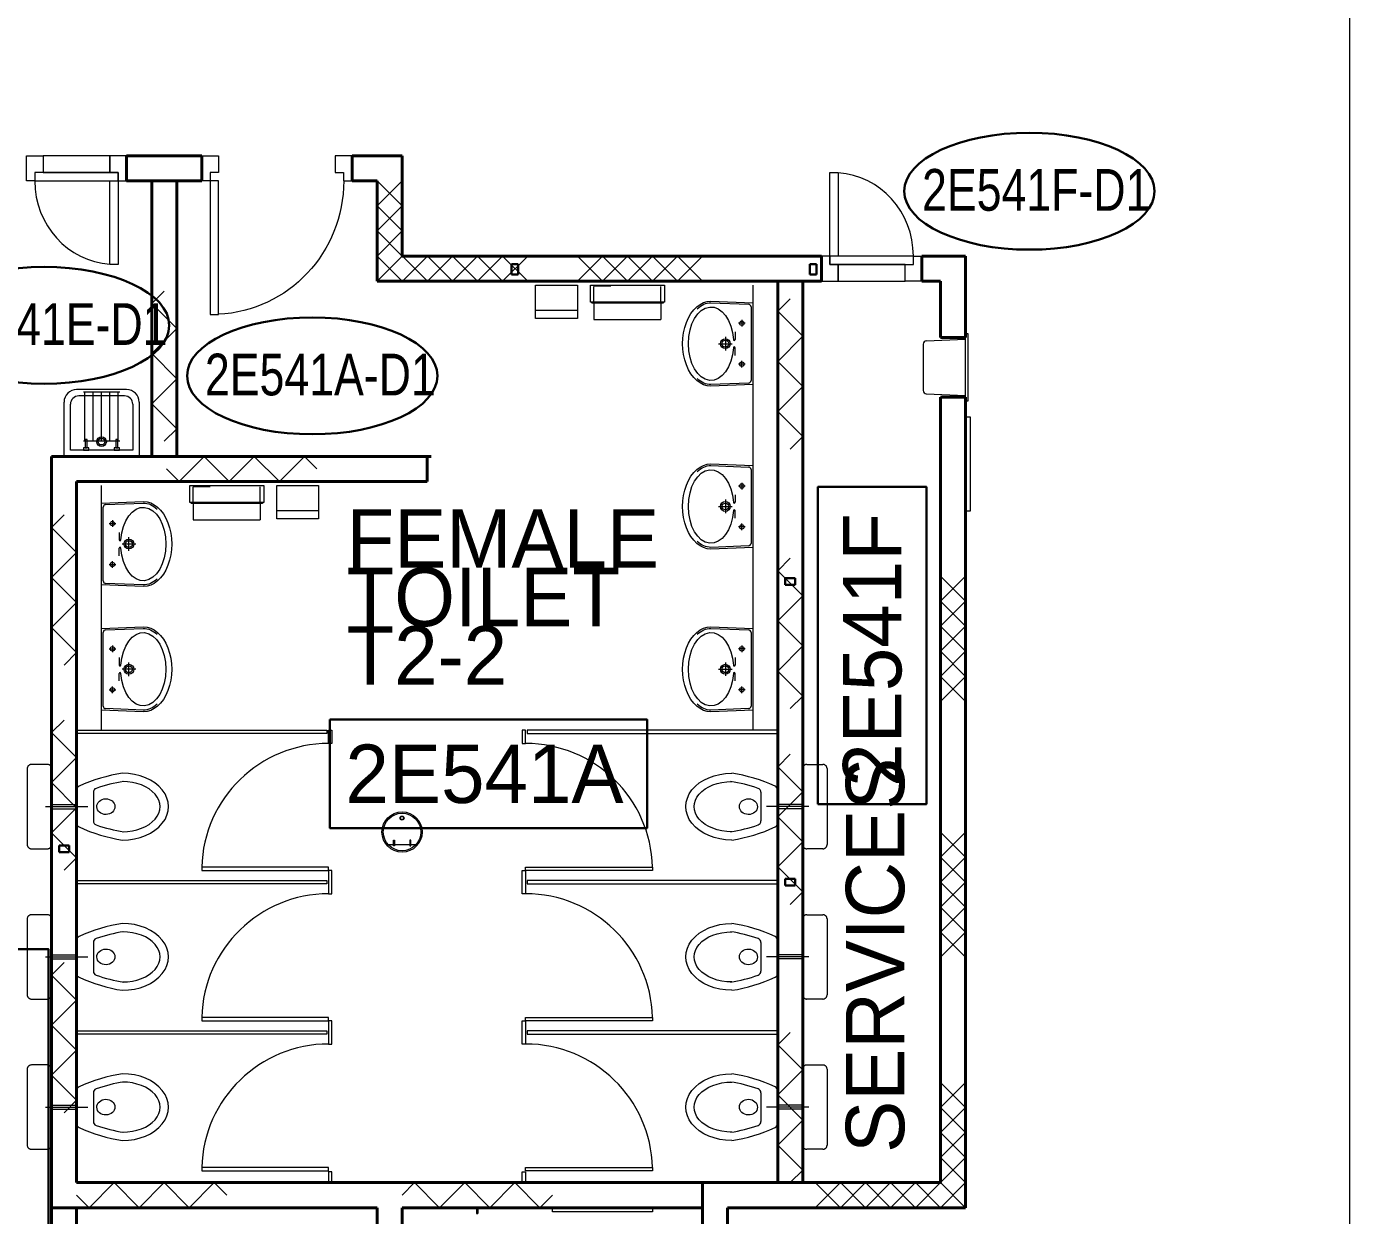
# Model space of a CAD drawing. Header units: metres. Extents: x 1807 to 3745, y 842 to 1968.
# Drawn here: x 3372.45 to 3380.38, y 1348 to 1355.12 of the extents above; entities that cross this region are included whole.
import ezdxf
from ezdxf.enums import TextEntityAlignment as Align

# ---------------------------------------------------------------- set-up
doc = ezdxf.new("R2010")
doc.units = ezdxf.units.M
doc.header["$MEASUREMENT"] = 0
for name, pattern in [('DGN1', [7.299439, 0, -7.299439]), ('DGN2', [9.732586, 4.866293, -4.866293]), ('DGN4', [19.465171, 9.732586, -4.866293, 0, -4.866293])]:
    doc.linetypes.add(name, pattern=pattern)
doc.layers.get('0').update_dxf_attribs({"lineweight": 0})
for name, color, linetype, lineweight in [('Level 1', 7, 'Continuous', 0), ('Level 31', 7, 'Continuous', 0), ('Level 33', 7, 'Continuous', 0), ('Primary Door', 7, 'Continuous', 0), ('TRIRIGA DOOR BOX', 7, 'Continuous', 0)]:
    doc.layers.add(name, color=color, linetype=linetype, lineweight=lineweight)
doc.styles.add('Style-CHAR_FAST_FONT', font='CHAR_FAST_FONT.shx', dxfattribs={"height": 0.2})

# ---------------------------------------------------------------- blocks, each defined once
blk = doc.blocks.new('AnonymusCell_170')
at = {"layer": 'Primary Door', "color": 7, "linetype": 'Continuous', "lineweight": 30}
blk.add_ellipse((0, 0), major_axis=(0.75, 0), ratio=0.466667, dxfattribs=at)
at = {"layer": 'Primary Door', "color": 7, "linetype": 'Continuous', "lineweight": 30, "style": 'Style-CHAR_FAST_FONT', "width": 0.799986}
blk.add_text('2E541A-D1', height=0.25, dxfattribs=at).set_placement((-0.6428, 0.133), align=Align.TOP_LEFT)
blk = doc.blocks.new('AnonymusCell_172')
at = {"layer": 'Primary Door', "color": 7, "linetype": 'Continuous', "lineweight": 30}
blk.add_ellipse((0, 0), major_axis=(0.75, 0), ratio=0.466667, dxfattribs=at)
at = {"layer": 'Primary Door', "color": 7, "linetype": 'Continuous', "lineweight": 30, "style": 'Style-CHAR_FAST_FONT', "width": 0.799986}
blk.add_text('2E541F-D1', height=0.25, dxfattribs=at).set_placement((-0.6428, 0.133), align=Align.TOP_LEFT)
blk = doc.blocks.new('AnonymusCell_174')
at = {"layer": 'Primary Door', "color": 7, "linetype": 'Continuous', "lineweight": 30}
blk.add_ellipse((0, 0), major_axis=(0.75, 0), ratio=0.466667, dxfattribs=at)
at = {"layer": 'Primary Door', "color": 7, "linetype": 'Continuous', "lineweight": 30, "style": 'Style-CHAR_FAST_FONT', "width": 0.799986}
blk.add_text('2E541E-D1', height=0.25, dxfattribs=at).set_placement((-0.6428, 0.133), align=Align.TOP_LEFT)

msp = doc.modelspace()

# ---------------------------------------------------------------- linework, layer by layer
at = {"layer": 'Level 1', "color": 7, "linetype": 'Continuous', "lineweight": 0}
for p, q in [((3380.375, 1356.75), (3380.375, 1343.25)), ((3372.45, 1354.1999), (3372.45, 1354.3499)), ((3372.45, 1354.3499), (3372.55, 1354.3499)), ((3372.45, 1354.1999), (3372.45, 1354.3499)), ((3372.45, 1354.3499), (3372.55, 1354.3499)), ((3372.55, 1354.3499), (3372.5501, 1354.2499)), ((3372.55, 1354.3499), (3372.5501, 1354.2499)), ((3372.95, 1354.3499), (3372.5501, 1354.3499)), ((3372.5501, 1354.3499), (3372.5501, 1354.2499)), ((3373.05, 1354.3499), (3372.95, 1354.3499)), ((3372.95, 1354.3499), (3372.95, 1354.2499)), ((3373.05, 1354.3499), (3372.95, 1354.3499)), ((3372.95, 1354.3499), (3372.95, 1354.2499)), ((3372.95, 1354.2499), (3372.95, 1354.3499)), ((3373.05, 1354.1999), (3373.05, 1354.3499)), ((3373.05, 1354.1999), (3373.05, 1354.3499)), ((3373.5, 1354.1999), (3373.5, 1354.3499)), ((3373.5, 1354.3499), (3373.6, 1354.3499)), ((3373.6, 1354.3499), (3373.6, 1354.2499)), ((3374.4, 1354.3499), (3374.3, 1354.3499)), ((3374.3, 1354.3499), (3374.3, 1354.2499)), ((3374.4, 1354.1999), (3374.4, 1354.3499)), ((3372.5501, 1354.2499), (3372.5, 1354.2499)), ((3372.5, 1354.2499), (3372.5, 1354.1999)), ((3372.5501, 1354.2499), (3372.5, 1354.2499)), ((3372.5, 1354.2499), (3372.5, 1354.1999)), ((3373, 1354.2499), (3372.5, 1354.2499)), ((3372.5, 1354.2499), (3372.5, 1354.1999)), ((3372.5501, 1354.2499), (3372.95, 1354.2499)), ((3372.95, 1354.2499), (3373, 1354.2499)), ((3372.95, 1354.2499), (3373, 1354.2499)), ((3373, 1354.2499), (3373, 1354.1999)), ((3373, 1354.2499), (3373, 1354.1999)), ((3373, 1354.1999), (3373, 1354.2499)), ((3373.6, 1354.2499), (3373.55, 1354.2499)), ((3373.55, 1354.2499), (3373.55, 1354.1999)), ((3374.3, 1354.2499), (3374.35, 1354.2499)), ((3374.35, 1354.2499), (3374.35, 1354.1999)), ((3377.2625, 1353.7499), (3377.2625, 1354.2499)), ((3377.2625, 1354.2499), (3377.3125, 1354.2499)), ((3377.3125, 1354.2499), (3377.3125, 1353.7499)), ((3372.5, 1354.1999), (3372.45, 1354.1999)), ((3372.5, 1354.1999), (3372.45, 1354.1999)), ((3372.5, 1354.1999), (3373, 1354.1999)), ((3372.95, 1353.6999), (3372.95, 1354.1999)), ((3372.95, 1354.1999), (3373, 1354.1999)), ((3373, 1354.1999), (3373.05, 1354.1999)), ((3373, 1354.1999), (3373, 1353.6999)), ((3373, 1354.1999), (3373.05, 1354.1999)), ((3373.55, 1354.1999), (3373.5, 1354.1999)), ((3373.55, 1354.1999), (3373.55, 1353.3999)), ((3373.6, 1354.1999), (3373.55, 1354.1999)), ((3373.6, 1353.3999), (3373.6, 1354.1999)), ((3374.35, 1354.1999), (3374.4, 1354.1999)), ((3374.55, 1354.0499), (3374.7, 1354.1999)), ((3374.55, 1354.1999), (3374.7, 1354.0499)), ((3374.7, 1353.8999), (3374.55, 1354.0499)), ((3374.7, 1354.0499), (3374.55, 1353.8999)), ((3374.55, 1353.7499), (3374.7, 1353.8999)), ((3374.55, 1353.8999), (3374.7, 1353.7499)), ((3374.7, 1353.5999), (3374.55, 1353.7499)), ((3374.7, 1353.7499), (3374.55, 1353.5999)), ((3374.8524, 1353.5999), (3374.7024, 1353.7499)), ((3374.7024, 1353.5999), (3374.8524, 1353.7499)), ((3375.0024, 1353.7499), (3374.8524, 1353.5999)), ((3374.8524, 1353.7499), (3375.0024, 1353.5999)), ((3375.1524, 1353.5999), (3375.0024, 1353.7499)), ((3375.0024, 1353.5999), (3375.1524, 1353.7499)), ((3375.3024, 1353.7499), (3375.1524, 1353.5999)), ((3375.1524, 1353.7499), (3375.3024, 1353.5999)), ((3375.4524, 1353.5999), (3375.3024, 1353.7499)), ((3375.3024, 1353.5999), (3375.4524, 1353.7499)), ((3375.9, 1353.5999), (3375.75, 1353.7499)), ((3375.75, 1353.5999), (3375.9, 1353.7499)), ((3376.05, 1353.7499), (3375.9, 1353.5999)), ((3375.9, 1353.7499), (3376.05, 1353.5999)), ((3376.2, 1353.5999), (3376.05, 1353.7499)), ((3376.05, 1353.5999), (3376.2, 1353.7499)), ((3376.35, 1353.7499), (3376.2, 1353.5999)), ((3376.2, 1353.7499), (3376.35, 1353.5999)), ((3376.5, 1353.5999), (3376.35, 1353.7499)), ((3376.35, 1353.5999), (3376.5, 1353.7499)), ((3377.2125, 1353.7499), (3377.2125, 1353.5999)), ((3377.2625, 1353.7499), (3377.2125, 1353.7499)), ((3377.2125, 1353.7499), (3377.2125, 1353.5999)), ((3377.2625, 1353.7499), (3377.2125, 1353.7499)), ((3377.2625, 1353.6999), (3377.2625, 1353.7499)), ((3377.3125, 1353.7499), (3377.2625, 1353.7499)), ((3377.2625, 1353.6999), (3377.2625, 1353.7499)), ((3377.7625, 1353.7499), (3377.2625, 1353.7499)), ((3377.2625, 1353.7499), (3377.2625, 1353.6999)), ((3377.7625, 1353.6999), (3377.7625, 1353.7499)), ((3377.7625, 1353.7499), (3377.8125, 1353.7499)), ((3377.7625, 1353.6999), (3377.7625, 1353.7499)), ((3377.7625, 1353.7499), (3377.8125, 1353.7499)), ((3377.7625, 1353.6999), (3377.7625, 1353.7499)), ((3377.8125, 1353.7499), (3377.8125, 1353.5999)), ((3377.8125, 1353.7499), (3377.8125, 1353.5999)), ((3373, 1353.6999), (3372.95, 1353.6999)), ((3377.3125, 1353.6999), (3377.2625, 1353.6999)), ((3377.3125, 1353.6999), (3377.2625, 1353.6999)), ((3377.2625, 1353.6999), (3377.7625, 1353.6999)), ((3377.3125, 1353.5999), (3377.3125, 1353.6999)), ((3377.3125, 1353.5999), (3377.3125, 1353.6999)), ((3377.7125, 1353.6999), (3377.3125, 1353.6999)), ((3377.3125, 1353.6999), (3377.3125, 1353.5999)), ((3377.7125, 1353.5999), (3377.7125, 1353.6999)), ((3377.7125, 1353.6999), (3377.7625, 1353.6999)), ((3377.7125, 1353.5999), (3377.7125, 1353.6999)), ((3377.7125, 1353.6999), (3377.7625, 1353.6999)), ((3377.7125, 1353.5999), (3377.7125, 1353.6999)), ((3377.2125, 1353.5999), (3377.3125, 1353.5999)), ((3377.2125, 1353.5999), (3377.3125, 1353.5999)), ((3377.3125, 1353.5999), (3377.7125, 1353.5999)), ((3377.8125, 1353.5999), (3377.7125, 1353.5999)), ((3377.8125, 1353.5999), (3377.7125, 1353.5999)), ((3373.2, 1353.4652), (3373.275, 1353.5402)), ((3375.5, 1353.3749), (3375.5, 1353.5749)), ((3375.5, 1353.5749), (3375.75, 1353.5749)), ((3375.75, 1353.5749), (3375.75, 1353.3749)), ((3375.8285, 1353.4729), (3375.8285, 1353.5749)), ((3375.8285, 1353.5749), (3376.2715, 1353.5749)), ((3376.2715, 1353.5749), (3376.2715, 1353.4729)), ((3376.8, 1353.5749), (3376.8, 1350.9099)), ((3373.35, 1353.3152), (3373.2, 1353.4652)), ((3376.2715, 1353.4729), (3375.8285, 1353.4729)), ((3375.8335, 1353.4729), (3375.8389, 1353.4682)), ((3376.2611, 1353.4682), (3375.8389, 1353.4682)), ((3375.8494, 1353.4682), (3375.8494, 1353.3699)), ((3376.2506, 1353.4682), (3376.2506, 1353.3699)), ((3376.2665, 1353.4729), (3376.2611, 1353.4682)), ((3376.5496, 1353.4699), (3376.7756, 1353.4609)), ((3376.55, 1353.4799), (3376.8, 1353.4699)), ((3376.79, 1353.4459), (3376.79, 1353.0039)), ((3376.8, 1353.4699), (3376.8, 1352.9799)), ((3376.95, 1353.419), (3377.025, 1353.494)), ((3373.55, 1353.3999), (3373.6, 1353.3999)), ((3375.5, 1353.4249), (3375.75, 1353.4249)), ((3375.75, 1353.3749), (3375.5, 1353.3749)), ((3375.8494, 1353.3699), (3376.2506, 1353.3699)), ((3376.755, 1353.3474), (3376.715, 1353.3474)), ((3376.735, 1353.3674), (3376.735, 1353.3274)), ((3377.1, 1353.269), (3376.95, 1353.419)), ((3373.2, 1353.1652), (3373.35, 1353.3152)), ((3376.695, 1353.2949), (3376.695, 1353.2499)), ((3376.95, 1353.119), (3377.1, 1353.269)), ((3378.075, 1352.88), (3378.075, 1353.2864)), ((3378.075, 1353.2864), (3378.0877, 1353.2864)), ((3378.0877, 1353.2864), (3378.0877, 1352.88)), ((3376.5953, 1353.2249), (3376.6765, 1353.2249)), ((3376.6363, 1353.2659), (3376.6363, 1353.1847)), ((3376.695, 1353.1549), (3376.695, 1353.1999)), ((3377.821, 1353.2215), (3377.821, 1352.9448)), ((3377.84, 1353.2415), (3378.075, 1353.2527)), ((3373.35, 1353.0152), (3373.2, 1353.1652)), ((3376.735, 1353.0824), (3376.735, 1353.1224)), ((3377.1, 1352.969), (3376.95, 1353.119)), ((3376.755, 1353.1024), (3376.715, 1353.1024)), ((3373.05, 1352.9499), (3372.75, 1352.9499)), ((3373.2, 1352.8652), (3373.35, 1353.0152)), ((3376.7756, 1352.9889), (3376.5496, 1352.9799)), ((3376.8, 1352.9799), (3376.55, 1352.9699)), ((3376.95, 1352.819), (3377.1, 1352.969)), ((3372.675, 1352.5499), (3372.675, 1352.8749)), ((3373.037, 1352.9119), (3372.763, 1352.9119)), ((3373.0085, 1352.9339), (3372.7915, 1352.9339)), ((3372.7996, 1352.6419), (3372.7996, 1352.9339)), ((3372.8501, 1352.6419), (3372.8501, 1352.9339)), ((3372.9, 1352.6419), (3372.9, 1352.9339)), ((3372.9502, 1352.6419), (3372.9502, 1352.9339)), ((3372.9999, 1352.6419), (3372.9999, 1352.9339)), ((3373.125, 1352.8749), (3373.125, 1352.5499)), ((3377.84, 1352.9249), (3378.075, 1352.9137)), ((3378.0877, 1352.88), (3378.075, 1352.88)), ((3372.713, 1352.5879), (3372.713, 1352.8619)), ((3373.087, 1352.8619), (3373.087, 1352.5879)), ((3373.35, 1352.7152), (3373.2, 1352.8652)), ((3377.1, 1352.669), (3376.95, 1352.819)), ((3373.275, 1352.6402), (3373.35, 1352.7152)), ((3378.105, 1352.7839), (3378.075, 1352.7839)), ((3378.075, 1352.7839), (3378.075, 1352.2239)), ((3378.105, 1352.2239), (3378.105, 1352.7839)), ((3373.0085, 1352.6419), (3372.7915, 1352.6419)), ((3372.8145, 1352.6509), (3372.8025, 1352.6509)), ((3372.8025, 1352.6509), (3372.8025, 1352.6009)), ((3372.8145, 1352.6009), (3372.8145, 1352.6509)), ((3372.9975, 1352.6509), (3372.9855, 1352.6509)), ((3372.9855, 1352.6509), (3372.9855, 1352.6009)), ((3372.9975, 1352.6009), (3372.9975, 1352.6509)), ((3377.025, 1352.594), (3377.1, 1352.669)), ((3373.087, 1352.5879), (3372.713, 1352.5879)), ((3372.8245, 1352.6009), (3372.7925, 1352.6009)), ((3372.7925, 1352.6009), (3372.7925, 1352.5879)), ((3372.7925, 1352.5879), (3372.8245, 1352.5879)), ((3372.8025, 1352.6009), (3372.8145, 1352.6009)), ((3372.8245, 1352.5879), (3372.8245, 1352.6009)), ((3373.0075, 1352.6009), (3372.9755, 1352.6009)), ((3372.9755, 1352.6009), (3372.9755, 1352.5879)), ((3372.9755, 1352.5879), (3373.0075, 1352.5879)), ((3372.9855, 1352.6009), (3372.9975, 1352.6009)), ((3373.0075, 1352.5879), (3373.0075, 1352.6009)), ((3373.125, 1352.5499), (3372.675, 1352.5499)), ((3373.2897, 1352.4749), (3373.3647, 1352.3999)), ((3373.3647, 1352.3999), (3373.5147, 1352.5499)), ((3373.5147, 1352.5499), (3373.6647, 1352.3999)), ((3373.6647, 1352.3999), (3373.8147, 1352.5499)), ((3373.8147, 1352.5499), (3373.9647, 1352.3999)), ((3373.9647, 1352.3999), (3374.1147, 1352.5499)), ((3374.1147, 1352.5499), (3374.1897, 1352.4749)), ((3376.5496, 1352.4949), (3376.7756, 1352.4859)), ((3376.55, 1352.5049), (3376.8, 1352.4949)), ((3376.8, 1352.4949), (3376.8, 1352.0049)), ((3376.79, 1352.4709), (3376.79, 1352.0289)), ((3372.9, 1350.9099), (3372.9, 1352.3749)), ((3373.4285, 1352.2729), (3373.4285, 1352.3749)), ((3373.4285, 1352.3749), (3373.8715, 1352.3749)), ((3373.8715, 1352.3749), (3373.8715, 1352.2729)), ((3373.95, 1352.1749), (3373.95, 1352.3749)), ((3373.95, 1352.3749), (3374.2, 1352.3749)), ((3374.2, 1352.3749), (3374.2, 1352.1749)), ((3376.695, 1352.3199), (3376.695, 1352.2749)), ((3376.755, 1352.3724), (3376.715, 1352.3724)), ((3376.735, 1352.3924), (3376.735, 1352.3524)), ((3372.9, 1352.2699), (3373.15, 1352.2799)), ((3372.9, 1351.7799), (3372.9, 1352.2699)), ((3372.91, 1351.8039), (3372.91, 1352.2459)), ((3372.9244, 1352.2609), (3373.1504, 1352.2699)), ((3373.8715, 1352.2729), (3373.4285, 1352.2729)), ((3373.4335, 1352.2729), (3373.4389, 1352.2682)), ((3373.8611, 1352.2682), (3373.4389, 1352.2682)), ((3373.4494, 1352.2682), (3373.4494, 1352.1699)), ((3373.8506, 1352.2682), (3373.8506, 1352.1699)), ((3373.8665, 1352.2729), (3373.8611, 1352.2682)), ((3376.5953, 1352.2499), (3376.6765, 1352.2499)), ((3376.6363, 1352.2909), (3376.6363, 1352.2097)), ((3372.6, 1352.1246), (3372.675, 1352.1996)), ((3372.965, 1352.1674), (3372.965, 1352.1274)), ((3373.4494, 1352.1699), (3373.8506, 1352.1699)), ((3373.95, 1352.2249), (3374.2, 1352.2249)), ((3374.2, 1352.1749), (3373.95, 1352.1749)), ((3376.695, 1352.1799), (3376.695, 1352.2249)), ((3378.075, 1352.2239), (3378.105, 1352.2239)), ((3372.75, 1351.9746), (3372.6, 1352.1246)), ((3372.945, 1352.1474), (3372.985, 1352.1474)), ((3373.005, 1352.0949), (3373.005, 1352.0499)), ((3376.755, 1352.1274), (3376.715, 1352.1274)), ((3376.735, 1352.1074), (3376.735, 1352.1474)), ((3373.005, 1351.9549), (3373.005, 1351.9999)), ((3373.1047, 1352.0249), (3373.0235, 1352.0249)), ((3373.0637, 1351.9839), (3373.0637, 1352.0651)), ((3376.7756, 1352.0139), (3376.5496, 1352.0049)), ((3376.8, 1352.0049), (3376.55, 1351.9949)), ((3372.6, 1351.8246), (3372.75, 1351.9746)), ((3372.965, 1351.8824), (3372.965, 1351.9224)), ((3376.95, 1351.8643), (3377.025, 1351.9393)), ((3372.945, 1351.9024), (3372.985, 1351.9024)), ((3377.1, 1351.7143), (3376.95, 1351.8643)), ((3372.75, 1351.6746), (3372.6, 1351.8246)), ((3373.15, 1351.7699), (3372.9, 1351.7799)), ((3373.1504, 1351.7799), (3372.9244, 1351.789)), ((3378.075, 1351.8324), (3377.925, 1351.6824)), ((3378.075, 1351.6824), (3377.925, 1351.8324)), ((3376.95, 1351.5643), (3377.1, 1351.7143)), ((3377.925, 1351.6824), (3378.075, 1351.5324)), ((3377.925, 1351.5324), (3378.075, 1351.6824)), ((3372.6, 1351.5246), (3372.75, 1351.6746)), ((3372.75, 1351.3746), (3372.6, 1351.5246)), ((3372.9, 1351.5199), (3373.15, 1351.5299)), ((3376.55, 1351.5299), (3376.8, 1351.5199)), ((3377.1, 1351.4143), (3376.95, 1351.5643)), ((3378.075, 1351.5324), (3377.925, 1351.3824)), ((3378.075, 1351.3824), (3377.925, 1351.5324)), ((3372.9, 1351.0299), (3372.9, 1351.5199)), ((3372.91, 1351.0539), (3372.91, 1351.4959)), ((3372.9244, 1351.5109), (3373.1504, 1351.5199)), ((3376.5496, 1351.5199), (3376.7756, 1351.5109)), ((3376.79, 1351.4959), (3376.79, 1351.0539)), ((3376.8, 1351.5199), (3376.8, 1351.0299)), ((3372.675, 1351.2996), (3372.75, 1351.3746)), ((3372.945, 1351.3974), (3372.985, 1351.3974)), ((3372.965, 1351.4174), (3372.965, 1351.3774)), ((3376.755, 1351.3974), (3376.715, 1351.3974)), ((3376.735, 1351.4174), (3376.735, 1351.3774)), ((3376.95, 1351.2643), (3377.1, 1351.4143)), ((3377.925, 1351.3824), (3378.075, 1351.2324)), ((3377.925, 1351.2324), (3378.075, 1351.3824)), ((3373.005, 1351.3449), (3373.005, 1351.2999)), ((3373.0637, 1351.2339), (3373.0637, 1351.3151)), ((3376.6363, 1351.3159), (3376.6363, 1351.2347)), ((3376.695, 1351.3449), (3376.695, 1351.2999)), ((3373.005, 1351.2049), (3373.005, 1351.2499)), ((3373.1047, 1351.2749), (3373.0235, 1351.2749)), ((3376.5953, 1351.2749), (3376.6765, 1351.2749)), ((3376.695, 1351.2049), (3376.695, 1351.2499)), ((3377.1, 1351.1143), (3376.95, 1351.2643)), ((3378.075, 1351.2324), (3377.925, 1351.0824)), ((3378.075, 1351.0824), (3377.925, 1351.2324)), ((3372.945, 1351.1524), (3372.985, 1351.1524)), ((3372.965, 1351.1324), (3372.965, 1351.1724)), ((3376.755, 1351.1524), (3376.715, 1351.1524)), ((3376.735, 1351.1324), (3376.735, 1351.1724)), ((3377.025, 1351.0393), (3377.1, 1351.1143)), ((3372.6, 1350.8958), (3372.675, 1350.9708)), ((3373.15, 1351.0199), (3372.9, 1351.0299)), ((3373.1504, 1351.0299), (3372.9244, 1351.039)), ((3376.7756, 1351.0389), (3376.5496, 1351.0299)), ((3376.8, 1351.0299), (3376.55, 1351.0199)), ((3372.75, 1350.7458), (3372.6, 1350.8958)), ((3372.75, 1350.8899), (3372.75, 1350.9099)), ((3372.75, 1350.9099), (3374.25, 1350.9099)), ((3374.25, 1350.8899), (3372.75, 1350.8899)), ((3374.25, 1350.9099), (3374.25, 1350.8899)), ((3374.26, 1350.9099), (3374.28, 1350.9099)), ((3374.26, 1350.8299), (3374.26, 1350.9099)), ((3374.28, 1350.9099), (3374.28, 1350.8299)), ((3375.44, 1350.9099), (3375.42, 1350.9099)), ((3375.42, 1350.9099), (3375.42, 1350.8299)), ((3375.44, 1350.8299), (3375.44, 1350.9099)), ((3376.95, 1350.9099), (3375.45, 1350.9099)), ((3375.45, 1350.9099), (3375.45, 1350.8899)), ((3375.45, 1350.8899), (3376.95, 1350.8899)), ((3376.95, 1350.8899), (3376.95, 1350.9099)), ((3374.28, 1350.8299), (3374.26, 1350.8299)), ((3375.42, 1350.8299), (3375.44, 1350.8299)), ((3372.6, 1350.5958), (3372.75, 1350.7458)), ((3376.95, 1350.6913), (3377.025, 1350.7663)), ((3377.1, 1350.5413), (3376.95, 1350.6913)), ((3372.75, 1350.4458), (3372.6, 1350.5958)), ((3372.7506, 1350.5513), (3372.7506, 1350.353)), ((3372.8506, 1350.538), (3372.8506, 1350.3663)), ((3376.8494, 1350.538), (3376.8494, 1350.3663)), ((3376.9494, 1350.5513), (3376.9494, 1350.353)), ((3376.95, 1350.3913), (3377.1, 1350.5413)), ((3372.6, 1350.2958), (3372.75, 1350.4458)), ((3377.1, 1350.2413), (3376.95, 1350.3913)), ((3372.75, 1350.1458), (3372.6, 1350.2958)), ((3378.075, 1350.2999), (3377.925, 1350.1499)), ((3378.075, 1350.1499), (3377.925, 1350.2999)), ((3374.6167, 1350.2246), (3374.7833, 1350.2246)), ((3374.6478, 1350.2182), (3374.6478, 1350.2505)), ((3374.6478, 1350.2505), (3374.654, 1350.2505)), ((3374.654, 1350.2182), (3374.6478, 1350.2182)), ((3374.654, 1350.2505), (3374.654, 1350.2182)), ((3374.7522, 1350.2505), (3374.746, 1350.2505)), ((3374.746, 1350.2505), (3374.746, 1350.2182)), ((3374.746, 1350.2182), (3374.7522, 1350.2182)), ((3374.7522, 1350.2182), (3374.7522, 1350.2505)), ((3376.95, 1350.0913), (3377.1, 1350.2413)), ((3372.675, 1350.0708), (3372.75, 1350.1458)), ((3377.925, 1350.1499), (3378.075, 1349.9999)), ((3377.925, 1349.9999), (3378.075, 1350.1499)), ((3374.26, 1350.0899), (3373.5, 1350.0899)), ((3373.5, 1350.0899), (3373.5, 1350.0699)), ((3373.5, 1350.0699), (3374.26, 1350.0699)), ((3374.26, 1350.0699), (3374.26, 1350.0899)), ((3374.28, 1350.0699), (3374.26, 1350.0699)), ((3374.26, 1350.0699), (3374.26, 1349.9302)), ((3374.28, 1349.9302), (3374.28, 1350.0699)), ((3375.42, 1350.0699), (3375.44, 1350.0699)), ((3375.42, 1349.9302), (3375.42, 1350.0699)), ((3375.44, 1350.0699), (3375.44, 1350.0899)), ((3375.44, 1350.0899), (3376.2, 1350.0899)), ((3375.44, 1350.0699), (3375.44, 1349.9302)), ((3376.2, 1350.0699), (3375.44, 1350.0699)), ((3376.2, 1350.0899), (3376.2, 1350.0699)), ((3377.1, 1349.9413), (3376.95, 1350.0913)), ((3372.75, 1349.9899), (3372.75, 1350.0099)), ((3372.75, 1350.0099), (3374.25, 1350.0099)), ((3374.25, 1349.9899), (3372.75, 1349.9899)), ((3374.25, 1350.0099), (3374.25, 1349.9899)), ((3376.95, 1350.0099), (3375.45, 1350.0099)), ((3375.45, 1350.0099), (3375.45, 1349.9899)), ((3375.45, 1349.9899), (3376.95, 1349.9899)), ((3376.95, 1349.9899), (3376.95, 1350.0099)), ((3377.025, 1349.8663), (3377.1, 1349.9413)), ((3378.075, 1349.9999), (3377.925, 1349.8499)), ((3378.075, 1349.8499), (3377.925, 1349.9999)), ((3374.26, 1349.9302), (3374.28, 1349.9302)), ((3375.44, 1349.9302), (3375.42, 1349.9302)), ((3377.925, 1349.8499), (3378.075, 1349.6999)), ((3377.925, 1349.6999), (3378.075, 1349.8499)), ((3372.7506, 1349.6513), (3372.7506, 1349.453)), ((3372.8506, 1349.638), (3372.8506, 1349.4663)), ((3376.8494, 1349.638), (3376.8494, 1349.4663)), ((3376.9494, 1349.6513), (3376.9494, 1349.453)), ((3378.075, 1349.6999), (3377.925, 1349.5499)), ((3378.075, 1349.5499), (3377.925, 1349.6999)), ((3372.6, 1349.4435), (3372.675, 1349.5185)), ((3372.75, 1349.2935), (3372.6, 1349.4435)), ((3372.6, 1349.1435), (3372.75, 1349.2935)), ((3374.26, 1349.1899), (3373.5, 1349.1899)), ((3373.5, 1349.1899), (3373.5, 1349.1699)), ((3373.5, 1349.1699), (3374.26, 1349.1699)), ((3374.26, 1349.1699), (3374.26, 1349.1899)), ((3374.28, 1349.1699), (3374.26, 1349.1699)), ((3374.26, 1349.1699), (3374.26, 1349.0302)), ((3374.28, 1349.0302), (3374.28, 1349.1699)), ((3375.42, 1349.1699), (3375.44, 1349.1699)), ((3375.42, 1349.0302), (3375.42, 1349.1699)), ((3375.44, 1349.1699), (3375.44, 1349.1899)), ((3375.44, 1349.1899), (3376.2, 1349.1899)), ((3376.2, 1349.1699), (3375.44, 1349.1699)), ((3375.44, 1349.1699), (3375.44, 1349.0302)), ((3376.2, 1349.1899), (3376.2, 1349.1699)), ((3372.75, 1348.9935), (3372.6, 1349.1435)), ((3372.75, 1349.0899), (3372.75, 1349.1099)), ((3372.75, 1349.1099), (3374.25, 1349.1099)), ((3374.25, 1349.0899), (3372.75, 1349.0899)), ((3374.25, 1349.1099), (3374.25, 1349.0899)), ((3376.95, 1349.1099), (3375.45, 1349.1099)), ((3375.45, 1349.1099), (3375.45, 1349.0899)), ((3375.45, 1349.0899), (3376.95, 1349.0899)), ((3376.95, 1349.0899), (3376.95, 1349.1099)), ((3376.95, 1349.0249), (3377.025, 1349.0999)), ((3372.6, 1348.8435), (3372.75, 1348.9935)), ((3374.26, 1349.0302), (3374.28, 1349.0302)), ((3375.44, 1349.0302), (3375.42, 1349.0302)), ((3377.1, 1348.8749), (3376.95, 1349.0249)), ((3372.75, 1348.6935), (3372.6, 1348.8435)), ((3376.95, 1348.7249), (3377.1, 1348.8749)), ((3372.7506, 1348.7513), (3372.7506, 1348.553)), ((3376.9494, 1348.7513), (3376.9494, 1348.553)), ((3378.075, 1348.7999), (3377.925, 1348.6499)), ((3378.075, 1348.6499), (3377.925, 1348.7999)), ((3372.675, 1348.6185), (3372.75, 1348.6935)), ((3372.8506, 1348.738), (3372.8506, 1348.5663)), ((3376.8494, 1348.738), (3376.8494, 1348.5663)), ((3377.1, 1348.5749), (3376.95, 1348.7249)), ((3377.925, 1348.6499), (3378.075, 1348.4999)), ((3377.925, 1348.4999), (3378.075, 1348.6499)), ((3376.95, 1348.4249), (3377.1, 1348.5749)), ((3378.075, 1348.4999), (3377.925, 1348.3499)), ((3378.075, 1348.3499), (3377.925, 1348.4999)), ((3377.1, 1348.2749), (3376.95, 1348.4249)), ((3374.26, 1348.2899), (3373.5, 1348.2899)), ((3373.5, 1348.2899), (3373.5, 1348.2699)), ((3374.26, 1348.2699), (3374.26, 1348.2899)), ((3375.44, 1348.2699), (3375.44, 1348.2899)), ((3375.44, 1348.2899), (3376.2, 1348.2899)), ((3376.2, 1348.2899), (3376.2, 1348.2699)), ((3377.025, 1348.1999), (3377.1, 1348.2749)), ((3377.925, 1348.3499), (3378.075, 1348.1999)), ((3377.925, 1348.1999), (3378.075, 1348.3499)), ((3372.825, 1348.0499), (3372.975, 1348.1999)), ((3372.975, 1348.1999), (3373.125, 1348.0499)), ((3373.125, 1348.0499), (3373.275, 1348.1999)), ((3373.275, 1348.1999), (3373.425, 1348.0499)), ((3373.425, 1348.0499), (3373.575, 1348.1999)), ((3373.5, 1348.2699), (3374.26, 1348.2699)), ((3373.575, 1348.1999), (3373.65, 1348.1249)), ((3374.28, 1348.2649), (3374.26, 1348.2649)), ((3374.26, 1348.2649), (3374.26, 1348.1999)), ((3374.26, 1348.1999), (3374.28, 1348.1999)), ((3374.28, 1348.1999), (3374.28, 1348.2649)), ((3374.7, 1348.1249), (3374.775, 1348.1999)), ((3374.775, 1348.1999), (3374.925, 1348.0499)), ((3374.925, 1348.0499), (3375.075, 1348.1999)), ((3375.075, 1348.1999), (3375.225, 1348.0499)), ((3375.225, 1348.0499), (3375.375, 1348.1999)), ((3375.375, 1348.1999), (3375.525, 1348.0499)), ((3375.42, 1348.2649), (3375.44, 1348.2649)), ((3375.42, 1348.1999), (3375.42, 1348.2649)), ((3375.44, 1348.1999), (3375.42, 1348.1999)), ((3376.2, 1348.2699), (3375.44, 1348.2699)), ((3375.44, 1348.2649), (3375.44, 1348.1999)), ((3377.325, 1348.0499), (3377.175, 1348.1999)), ((3377.175, 1348.0499), (3377.325, 1348.1999)), ((3377.475, 1348.1999), (3377.325, 1348.0499)), ((3377.325, 1348.1999), (3377.475, 1348.0499)), ((3377.625, 1348.0499), (3377.475, 1348.1999)), ((3377.475, 1348.0499), (3377.625, 1348.1999)), ((3377.775, 1348.1999), (3377.625, 1348.0499)), ((3377.625, 1348.1999), (3377.775, 1348.0499)), ((3377.925, 1348.0499), (3377.775, 1348.1999)), ((3377.775, 1348.0499), (3377.925, 1348.1999)), ((3378.075, 1348.1999), (3377.925, 1348.0499)), ((3378.075, 1348.0499), (3377.925, 1348.1999)), ((3372.75, 1348.1249), (3372.825, 1348.0499)), ((3375.525, 1348.0499), (3375.6, 1348.1249)), ((3375.13, 1348.0499), (3375.17, 1348.0499)), ((3375.13, 1348.0459), (3375.13, 1348.0499)), ((3375.17, 1348.0459), (3375.13, 1348.0459)), ((3375.146, 1348.0459), (3375.146, 1348.0159)), ((3375.154, 1348.0459), (3375.154, 1348.0159)), ((3375.17, 1348.0499), (3375.17, 1348.0459)), ((3375.6, 1348.0249), (3375.6, 1348.0499)), ((3375.6, 1348.0499), (3376.2, 1348.0499)), ((3376.2, 1348.0499), (3376.2, 1348.0249)), ((3375.146, 1348.0259), (3375.154, 1348.0259)), ((3375.146, 1348.0159), (3375.154, 1348.0159)), ((3376.2, 1348.0249), (3375.6, 1348.0249))]:
    msp.add_line(p, q, dxfattribs=at)
at = {"layer": 'Level 1', "color": 7, "linetype": 'Continuous', "lineweight": 40}
for p, q in [((3373.05, 1354.3499), (3373.5, 1354.3499)), ((3373.05, 1354.1999), (3373.05, 1354.3499)), ((3373.5, 1354.3499), (3373.5, 1354.1999)), ((3374.7, 1354.3499), (3374.4, 1354.3499)), ((3374.4, 1354.3499), (3374.4, 1354.1999)), ((3374.7, 1353.7499), (3374.7, 1354.3499)), ((3373.5, 1354.1999), (3373.05, 1354.1999)), ((3373.2, 1354.1999), (3373.2, 1352.5499)), ((3373.35, 1352.5499), (3373.35, 1354.1999)), ((3374.4, 1354.1999), (3374.55, 1354.1999)), ((3374.55, 1354.1999), (3374.55, 1353.5999)), ((3377.2125, 1353.7499), (3374.7, 1353.7499)), ((3377.2125, 1353.5999), (3377.2125, 1353.7499)), ((3378.075, 1353.7499), (3377.8125, 1353.7499)), ((3377.8125, 1353.5999), (3377.8125, 1353.7499)), ((3378.075, 1353.2624), (3378.075, 1353.7499)), ((3374.55, 1353.5999), (3377.2125, 1353.5999)), ((3376.95, 1353.5999), (3376.95, 1348.1999)), ((3377.1, 1353.5999), (3377.1, 1348.1999)), ((3377.925, 1353.5999), (3377.8125, 1353.5999)), ((3377.925, 1353.2624), (3377.925, 1353.5999)), ((3378.075, 1353.2624), (3377.925, 1353.2624)), ((3377.925, 1348.1999), (3377.925, 1352.9039)), ((3378.075, 1352.9039), (3377.925, 1352.9039)), ((3378.075, 1348.0499), (3378.075, 1352.9039)), ((3372.6, 1352.5499), (3372.6, 1344.1499)), ((3372.6, 1352.5499), (3374.875, 1352.5499)), ((3374.85, 1352.5499), (3374.85, 1352.3999)), ((3374.85, 1352.3999), (3372.75, 1352.3999)), ((3372.75, 1348.1999), (3372.75, 1352.3999)), ((3376.95, 1348.1999), (3372.75, 1348.1999)), ((3376.5, 1348.1999), (3376.5, 1347.9499)), ((3376.95, 1348.1999), (3377.925, 1348.1999)), ((3372.75, 1348.0499), (3372.6, 1348.0499)), ((3372.75, 1348.0499), (3374.55, 1348.0499)), ((3372.75, 1344.1499), (3372.75, 1348.0499)), ((3374.55, 1348.0499), (3374.55, 1346.3999)), ((3374.7, 1346.5499), (3374.7, 1348.0499)), ((3374.7, 1348.0499), (3376.5, 1348.0499)), ((3376.65, 1347.9499), (3376.65, 1348.0499)), ((3376.65, 1348.0499), (3378.075, 1348.0499))]:
    msp.add_line(p, q, dxfattribs=at)
at = {"layer": 'Level 1', "color": 7, "linetype": 'Continuous', "lineweight": 30}
for p, q in [((3375.395, 1353.7002), (3375.355, 1353.7002)), ((3375.355, 1353.7002), (3375.355, 1353.6402)), ((3375.395, 1353.6402), (3375.395, 1353.7002)), ((3377.1827, 1353.7002), (3377.1427, 1353.7002)), ((3377.1427, 1353.7002), (3377.1427, 1353.6402)), ((3377.1827, 1353.6402), (3377.1827, 1353.7002)), ((3375.355, 1353.6402), (3375.395, 1353.6402)), ((3377.1427, 1353.6402), (3377.1827, 1353.6402)), ((3376.995, 1351.7799), (3376.995, 1351.8199)), ((3376.995, 1351.8199), (3377.055, 1351.8199)), ((3377.055, 1351.7799), (3376.995, 1351.7799)), ((3377.055, 1351.8199), (3377.055, 1351.7799)), ((3372.705, 1350.2199), (3372.645, 1350.2199)), ((3372.645, 1350.2199), (3372.645, 1350.1799)), ((3372.645, 1350.1799), (3372.705, 1350.1799)), ((3372.705, 1350.1799), (3372.705, 1350.2199)), ((3376.995, 1349.9799), (3376.995, 1350.0199)), ((3376.995, 1350.0199), (3377.055, 1350.0199)), ((3377.055, 1350.0199), (3377.055, 1349.9799)), ((3377.055, 1349.9799), (3376.995, 1349.9799))]:
    msp.add_line(p, q, dxfattribs=at)
at = {"layer": 'Level 1', "color": 7, "linetype": 'DGN1', "lineweight": 0}
for p, q in [((3375.8494, 1353.4682), (3375.8494, 1353.5705)), ((3375.8494, 1353.5705), (3376.2506, 1353.5705)), ((3376.2506, 1353.4682), (3376.2506, 1353.5705)), ((3373.4494, 1352.2682), (3373.4494, 1352.3705)), ((3373.4494, 1352.3705), (3373.8506, 1352.3705)), ((3373.8506, 1352.2682), (3373.8506, 1352.3705))]:
    msp.add_line(p, q, dxfattribs=at)
at = {"layer": 'Level 1', "color": 7, "linetype": 'DGN2', "lineweight": 0}
for p, q in [((3372.4546, 1350.6796), (3372.4546, 1350.2246)), ((3372.5756, 1350.7046), (3372.4796, 1350.7046)), ((3372.6006, 1350.2246), (3372.6006, 1350.6796)), ((3377.0994, 1350.2246), (3377.0994, 1350.6796)), ((3377.1244, 1350.7046), (3377.2204, 1350.7046)), ((3377.2454, 1350.6796), (3377.2454, 1350.2246)), ((3372.6006, 1350.4646), (3372.7506, 1350.4646)), ((3372.6006, 1350.4396), (3372.7506, 1350.4396)), ((3377.0994, 1350.4646), (3376.9494, 1350.4646)), ((3377.0994, 1350.4396), (3376.9494, 1350.4396)), ((3372.4796, 1350.1996), (3372.5756, 1350.1996)), ((3377.2204, 1350.1996), (3377.1244, 1350.1996)), ((3372.5756, 1349.8046), (3372.4796, 1349.8046)), ((3377.1244, 1349.8046), (3377.2204, 1349.8046)), ((3372.4546, 1349.7796), (3372.4546, 1349.3246)), ((3372.6006, 1349.3246), (3372.6006, 1349.7796)), ((3377.0994, 1349.3246), (3377.0994, 1349.7796)), ((3377.2454, 1349.7796), (3377.2454, 1349.3246)), ((3372.6006, 1349.5646), (3372.7506, 1349.5646)), ((3377.0994, 1349.5646), (3376.9494, 1349.5646)), ((3372.6006, 1349.5396), (3372.7506, 1349.5396)), ((3377.0994, 1349.5396), (3376.9494, 1349.5396)), ((3372.4796, 1349.2996), (3372.5756, 1349.2996)), ((3377.2204, 1349.2996), (3377.1244, 1349.2996)), ((3372.4546, 1348.8796), (3372.4546, 1348.4246)), ((3372.5756, 1348.9046), (3372.4796, 1348.9046)), ((3372.6006, 1348.4246), (3372.6006, 1348.8796)), ((3377.0994, 1348.4246), (3377.0994, 1348.8796)), ((3377.1244, 1348.9046), (3377.2204, 1348.9046)), ((3377.2454, 1348.8796), (3377.2454, 1348.4246)), ((3372.6006, 1348.6646), (3372.7506, 1348.6646)), ((3372.6006, 1348.6396), (3372.7506, 1348.6396)), ((3377.0994, 1348.6646), (3376.9494, 1348.6646)), ((3377.0994, 1348.6396), (3376.9494, 1348.6396)), ((3372.4796, 1348.3996), (3372.5756, 1348.3996)), ((3377.2204, 1348.3996), (3377.1244, 1348.3996))]:
    msp.add_line(p, q, dxfattribs=at)
at = {"layer": 'Level 1', "color": 7, "linetype": 'DGN4', "lineweight": 0}
for p, q in [((3372.5644, 1350.4521), (3372.8168, 1350.4521)), ((3377.1356, 1350.4521), (3376.8832, 1350.4521)), ((3372.5644, 1349.5521), (3372.8168, 1349.5521)), ((3377.1356, 1349.5521), (3376.8832, 1349.5521)), ((3372.5644, 1348.6521), (3372.8168, 1348.6521)), ((3377.1356, 1348.6521), (3376.8832, 1348.6521))]:
    msp.add_line(p, q, dxfattribs=at)
at = {"layer": 'Level 1', "color": 7, "linetype": 'Continuous', "lineweight": 0}
for centre, radius in [((3376.735, 1353.3474), 0.0132), ((3376.6363, 1353.2249), 0.0296), ((3376.6363, 1353.2249), 0.0201), ((3376.735, 1353.1024), 0.0132), ((3372.9, 1352.6379), 0.0286), ((3372.9, 1352.6379), 0.0198), ((3376.735, 1352.3724), 0.0132), ((3376.6363, 1352.2499), 0.0296), ((3376.6363, 1352.2499), 0.0201), ((3372.965, 1352.1474), 0.0132), ((3376.735, 1352.1274), 0.0132), ((3373.0637, 1352.0249), 0.0296), ((3373.0637, 1352.0249), 0.0201), ((3372.965, 1351.9024), 0.0132), ((3372.965, 1351.3974), 0.0132), ((3376.735, 1351.3974), 0.0132), ((3373.0637, 1351.2749), 0.0296), ((3373.0637, 1351.2749), 0.0201), ((3376.6363, 1351.2749), 0.0296), ((3376.6363, 1351.2749), 0.0201), ((3372.965, 1351.1524), 0.0132), ((3376.735, 1351.1524), 0.0132), ((3374.7, 1350.3), 0.1205), ((3374.7, 1350.3), 0.1124), ((3374.7, 1350.3833), 0.0122), ((3374.7, 1350.3833), 0.00954)]:
    msp.add_circle(centre, radius, dxfattribs=at)
for centre, radius, start, end in [((3376.775, 1353.4459), 0.015, 0, 87.71421), ((3376.6896, 1353.2499), 0.00543, 180, 0), ((3376.6896, 1353.1999), 0.00543, 0, 180), ((3377.841, 1353.2215), 0.02, 92.72671, 180), ((3372.75, 1352.8749), 0.075, 90, 180), ((3373.05, 1352.8749), 0.075, 0, 90), ((3376.775, 1353.0039), 0.015, 272.28602, 0), ((3372.763, 1352.8619), 0.05, 90, 180), ((3373.037, 1352.8619), 0.05, 0, 90), ((3377.841, 1352.9448), 0.02, 180, 267.27329), ((3376.775, 1352.4709), 0.015, 0, 87.71421), ((3372.925, 1352.2459), 0.015, 92.28602, 180), ((3376.6896, 1352.2749), 0.00543, 180, 0), ((3376.6896, 1352.2249), 0.00543, 0, 180), ((3373.0104, 1352.0499), 0.00543, 180, 0), ((3373.0104, 1351.9999), 0.00543, 0, 180), ((3376.775, 1352.0289), 0.015, 272.28602, 0), ((3372.925, 1351.8039), 0.015, 180, 267.71421), ((3372.925, 1351.4959), 0.015, 92.28602, 180), ((3376.775, 1351.4959), 0.015, 0, 87.71421), ((3373.0104, 1351.2999), 0.00543, 180, 0), ((3376.6896, 1351.2999), 0.00543, 180, 0), ((3373.0104, 1351.2499), 0.00543, 0, 180), ((3376.6896, 1351.2499), 0.00543, 0, 180), ((3372.925, 1351.0539), 0.015, 180, 267.71421), ((3376.775, 1351.0539), 0.015, 272.28602, 0), ((3374.26, 1350.0699), 0.7603, 90, 178.49256), ((3375.44, 1350.0699), 0.7603, 1.50744, 90), ((3373.1684, 1349.7028), 0.96, 98.55388, 114.84071), ((3376.5316, 1349.7028), 0.96, 65.15929, 81.44612), ((3372.7756, 1350.5513), 0.025, 114.84071, 180), ((3373.1684, 1349.7028), 0.91, 98.55387, 109.31956), ((3376.5316, 1349.7028), 0.91, 70.68044, 81.44613), ((3376.9244, 1350.5513), 0.025, 0, 65.15929), ((3372.7516, 1350.5665), 0.001, 115.76046, 180), ((3372.7516, 1350.5665), 0.001, 115.76046, 180), ((3372.8756, 1350.538), 0.025, 109.31956, 180), ((3376.8244, 1350.538), 0.025, 0, 70.68044), ((3376.9484, 1350.5665), 0.001, 0, 64.23954), ((3376.9484, 1350.5665), 0.001, 0, 64.23954), ((3372.7756, 1350.353), 0.025, 180, 245.15929), ((3372.8756, 1350.3663), 0.025, 180, 250.68044), ((3373.1684, 1351.2014), 0.91, 250.68044, 261.44613), ((3376.5316, 1351.2014), 0.91, 278.55387, 289.31956), ((3376.8244, 1350.3663), 0.025, 289.31956, 0), ((3376.9244, 1350.353), 0.025, 294.84071, 0), ((3373.1684, 1351.2014), 0.96, 245.15929, 261.44612), ((3376.5316, 1351.2014), 0.96, 278.55388, 294.84071), ((3374.26, 1349.1699), 0.7603, 90, 178.49256), ((3375.44, 1349.1699), 0.7603, 1.50744, 90), ((3373.1684, 1348.8028), 0.96, 98.55388, 114.84071), ((3373.1684, 1348.8028), 0.91, 98.55387, 109.31956), ((3376.5316, 1348.8028), 0.91, 70.68044, 81.44613), ((3376.5316, 1348.8028), 0.96, 65.15929, 81.44612), ((3372.7756, 1349.6513), 0.025, 114.84071, 180), ((3372.7516, 1349.6665), 0.001, 115.76046, 180), ((3372.7516, 1349.6665), 0.001, 115.76046, 180), ((3372.8756, 1349.638), 0.025, 109.31956, 180), ((3376.8244, 1349.638), 0.025, 0, 70.68044), ((3376.9244, 1349.6513), 0.025, 0, 65.15929), ((3376.9484, 1349.6665), 0.001, 0, 64.23954), ((3376.9484, 1349.6665), 0.001, 0, 64.23954), ((3372.8756, 1349.4663), 0.025, 180, 250.68044), ((3376.8244, 1349.4663), 0.025, 289.31956, 0), ((3372.7756, 1349.453), 0.025, 180, 245.15929), ((3373.1684, 1350.3014), 0.96, 245.15929, 261.44612), ((3373.1684, 1350.3014), 0.91, 250.68044, 261.44613), ((3376.5316, 1350.3014), 0.91, 278.55387, 289.31956), ((3376.5316, 1350.3014), 0.96, 278.55388, 294.84071), ((3376.9244, 1349.453), 0.025, 294.84071, 0), ((3374.26, 1348.2699), 0.7603, 90, 178.49256), ((3375.44, 1348.2699), 0.7603, 1.50744, 90), ((3373.1684, 1347.9028), 0.96, 98.55388, 114.84071), ((3376.5316, 1347.9028), 0.96, 65.15929, 81.44612), ((3372.7756, 1348.7513), 0.025, 114.84071, 180), ((3372.7516, 1348.7665), 0.001, 115.76046, 180), ((3372.7516, 1348.7665), 0.001, 115.76046, 180), ((3372.8756, 1348.738), 0.025, 109.31956, 180), ((3373.1684, 1347.9028), 0.91, 98.55387, 109.31956), ((3376.5316, 1347.9028), 0.91, 70.68044, 81.44613), ((3376.8244, 1348.738), 0.025, 0, 70.68044), ((3376.9244, 1348.7513), 0.025, 0, 65.15929), ((3376.9484, 1348.7665), 0.001, 0, 64.23954), ((3376.9484, 1348.7665), 0.001, 0, 64.23954), ((3372.7756, 1348.553), 0.025, 180, 245.15929), ((3373.1684, 1349.4014), 0.96, 245.15929, 261.44612), ((3372.8756, 1348.5663), 0.025, 180, 250.68044), ((3373.1684, 1349.4014), 0.91, 250.68044, 261.44613), ((3376.5316, 1349.4014), 0.91, 278.55387, 289.31956), ((3376.5316, 1349.4014), 0.96, 278.55388, 294.84071), ((3376.8244, 1348.5663), 0.025, 289.31956, 0), ((3376.9244, 1348.553), 0.025, 294.84071, 0)]:
    msp.add_arc(centre, radius, start, end, dxfattribs=at)
at = {"layer": 'Level 1', "color": 7, "linetype": 'DGN2', "lineweight": 0}
for centre, start, end in [((3372.4796, 1350.6796), 90, 180), ((3372.5756, 1350.6796), 0, 90), ((3377.1244, 1350.6796), 90, 180), ((3377.2204, 1350.6796), 0, 90), ((3372.4796, 1350.2246), 180, 270), ((3372.5756, 1350.2246), 270, 0), ((3377.1244, 1350.2246), 180, 270), ((3377.2204, 1350.2246), 270, 0), ((3372.4796, 1349.7796), 90, 180), ((3372.5756, 1349.7796), 0, 90), ((3377.1244, 1349.7796), 90, 180), ((3377.2204, 1349.7796), 0, 90), ((3372.4796, 1349.3246), 180, 270), ((3372.5756, 1349.3246), 270, 0), ((3377.1244, 1349.3246), 180, 270), ((3377.2204, 1349.3246), 270, 0), ((3372.4796, 1348.8796), 90, 180), ((3372.5756, 1348.8796), 0, 90), ((3377.1244, 1348.8796), 90, 180), ((3377.2204, 1348.8796), 0, 90), ((3372.4796, 1348.4246), 180, 270), ((3372.5756, 1348.4246), 270, 0), ((3377.1244, 1348.4246), 180, 270), ((3377.2204, 1348.4246), 270, 0)]:
    msp.add_arc(centre, 0.025, start, end, dxfattribs=at)
at = {"layer": 'Level 1', "color": 7, "linetype": 'Continuous', "lineweight": 0}
for centre, major_axis, ratio, start_param, end_param in [((3377.2824, 1353.7499), (0, -0.4994), 0.961208, 1.570796, 3.079174), ((3372.9801, 1354.1999), (0, 0.4994), 0.961208, 1.570796, 3.079174), ((3373.0256, 1350.4521), (0.275, 0), 0.727273, 4.712389, 7.853982), ((3373.0256, 1350.4521), (0.225, 0), 0.666667, 4.712389, 7.853982), ((3373.0256, 1349.5521), (0.275, 0), 0.727273, 4.712389, 7.853982), ((3373.0256, 1349.5521), (0.225, 0), 0.666667, 4.712389, 7.853982), ((3373.0256, 1348.6521), (0.275, 0), 0.727273, 4.712389, 7.853982), ((3373.0256, 1348.6521), (0.225, 0), 0.666667, 4.712389, 7.853982)]:
    msp.add_ellipse(centre, major_axis=major_axis, ratio=ratio, start_param=start_param, end_param=end_param, dxfattribs=at)
at = {"layer": 'Level 1', "color": 7, "linetype": 'Continuous', "lineweight": 0, "extrusion": (0, 0, -1)}
for centre, major_axis, ratio, start_param, end_param in [((3373.5643, 1354.1999), (0, -0.7997), 0.982543, -1.570796, -0.045423), ((3376.55, 1353.2249), (0, -0.255), 0.666667, 0, 3.141593), ((3376.55, 1353.2249), (0, -0.22), 0.613636, -1.456926, 4.598507), ((3376.55, 1353.2249), (0, -0.245), 0.653061, 2.596051, 3.141593), ((3376.55, 1353.2249), (0, -0.245), 0.653061, 0, 0.545534), ((3376.55, 1352.2499), (0, -0.255), 0.666667, 0, 3.141593), ((3376.55, 1352.2499), (0, -0.22), 0.613636, -1.456926, 4.598507), ((3376.55, 1352.2499), (0, -0.245), 0.653061, 2.596051, 3.141593), ((3373.15, 1352.0249), (0, 0.22), 0.613636, -1.456926, 4.598507), ((3373.15, 1352.0249), (0, 0.255), 0.666667, 0, 3.141593), ((3373.15, 1352.0249), (0, 0.245), 0.653061, 0, 0.545534), ((3376.55, 1352.2499), (0, -0.245), 0.653061, 0, 0.545534), ((3373.15, 1352.0249), (0, 0.245), 0.653061, 2.596051, 3.141593), ((3373.15, 1351.2749), (0, 0.255), 0.666667, 0, 3.141593), ((3376.55, 1351.2749), (0, -0.255), 0.666667, 0, 3.141593), ((3373.15, 1351.2749), (0, 0.22), 0.613636, -1.456926, 4.598507), ((3373.15, 1351.2749), (0, 0.245), 0.653061, 0, 0.545534), ((3376.55, 1351.2749), (0, -0.22), 0.613636, -1.456926, 4.598507), ((3376.55, 1351.2749), (0, -0.245), 0.653061, 2.596051, 3.141593), ((3373.15, 1351.2749), (0, 0.245), 0.653061, 2.596051, 3.141593), ((3376.55, 1351.2749), (0, -0.245), 0.653061, 0, 0.545534), ((3376.6744, 1350.4521), (0.275, 0), 0.727273, 1.570796, 4.712389), ((3376.6744, 1350.4521), (0.225, 0), 0.666667, 1.570796, 4.712389), ((3376.6744, 1349.5521), (0.275, 0), 0.727273, 1.570796, 4.712389), ((3376.6744, 1349.5521), (0.225, 0), 0.666667, 1.570796, 4.712389), ((3376.6744, 1348.6521), (0.275, 0), 0.727273, 1.570796, 4.712389), ((3376.6744, 1348.6521), (0.225, 0), 0.666667, 1.570796, 4.712389)]:
    msp.add_ellipse(centre, major_axis=major_axis, ratio=ratio, start_param=start_param, end_param=end_param, dxfattribs=at)
at = {"layer": 'Level 1', "color": 7, "linetype": 'Continuous', "lineweight": 0}
for centre, major_axis in [((3372.9256, 1350.4521), (-0.0543, -0.001)), ((3376.7744, 1350.4521), (0.0543, -0.001)), ((3372.9256, 1349.5521), (-0.0543, -0.001)), ((3376.7744, 1349.5521), (0.0543, -0.001)), ((3372.9256, 1348.6521), (-0.0543, -0.001)), ((3376.7744, 1348.6521), (0.0543, -0.001))]:
    msp.add_ellipse(centre, major_axis=major_axis, ratio=0.865295, dxfattribs=at)
at = {"layer": 'TRIRIGA DOOR BOX', "color": 251, "linetype": 'Continuous', "lineweight": 30, "true_color": 0x555555}
for points in [[(3377.1908, 1350.4671), (3377.1908, 1352.3671), (3377.8408, 1352.3671), (3377.8408, 1350.4671)], [(3374.2679, 1350.9739), (3376.1679, 1350.9739), (3376.1679, 1350.3239), (3374.2679, 1350.3239)], [(3371.932, 1347.6986), (3371.932, 1349.5986), (3372.582, 1349.5986), (3372.582, 1347.6986)]]:
    msp.add_lwpolyline(points, close=True, dxfattribs=at)

# ---------------------------------------------------------------- block references
at = {"color": 7, "linetype": 'Continuous', "lineweight": 0}
for name, p in [('AnonymusCell_172', (3378.4573, 1354.1382)), ('AnonymusCell_174', (3372.5552, 1353.3345)), ('AnonymusCell_170', (3374.1618, 1353.0322))]:
    msp.add_blockref(name, p, dxfattribs=at)

# ---------------------------------------------------------------- texts
at = {"layer": 'Level 31', "color": 7, "linetype": 'Continuous', "lineweight": 30, "insert": (3374.3669, 1351.7079), "char_height": 0.35, "width": 2.16752, "attachment_point": 4, "line_spacing_factor": 0.6, "style": 'Style-CHAR_FAST_FONT'}
msp.add_mtext('FEMALE \\PTOILET\\PT2-2', dxfattribs=at)
at = {"layer": 'Level 31', "color": 7, "linetype": 'Continuous', "lineweight": 30, "insert": (3377.5354, 1348.3783), "char_height": 0.35, "width": 2.931457, "attachment_point": 4, "rotation": 90, "line_spacing_factor": 0.6, "style": 'Style-CHAR_FAST_FONT'}
msp.add_mtext('SERVICES\\P', dxfattribs=at)
at = {"layer": 'Level 33', "color": 7, "linetype": 'Continuous', "lineweight": 13, "style": 'Style-CHAR_FAST_FONT'}
msp.add_text('2E541F', height=0.35, rotation=90, dxfattribs=at).set_placement((3377.5158, 1350.5709), align=Align.MIDDLE_LEFT)
msp.add_text('2E541A', height=0.35, dxfattribs=at).set_placement((3374.3608, 1350.6489), align=Align.MIDDLE_LEFT)

doc.saveas('drawing.dxf')
